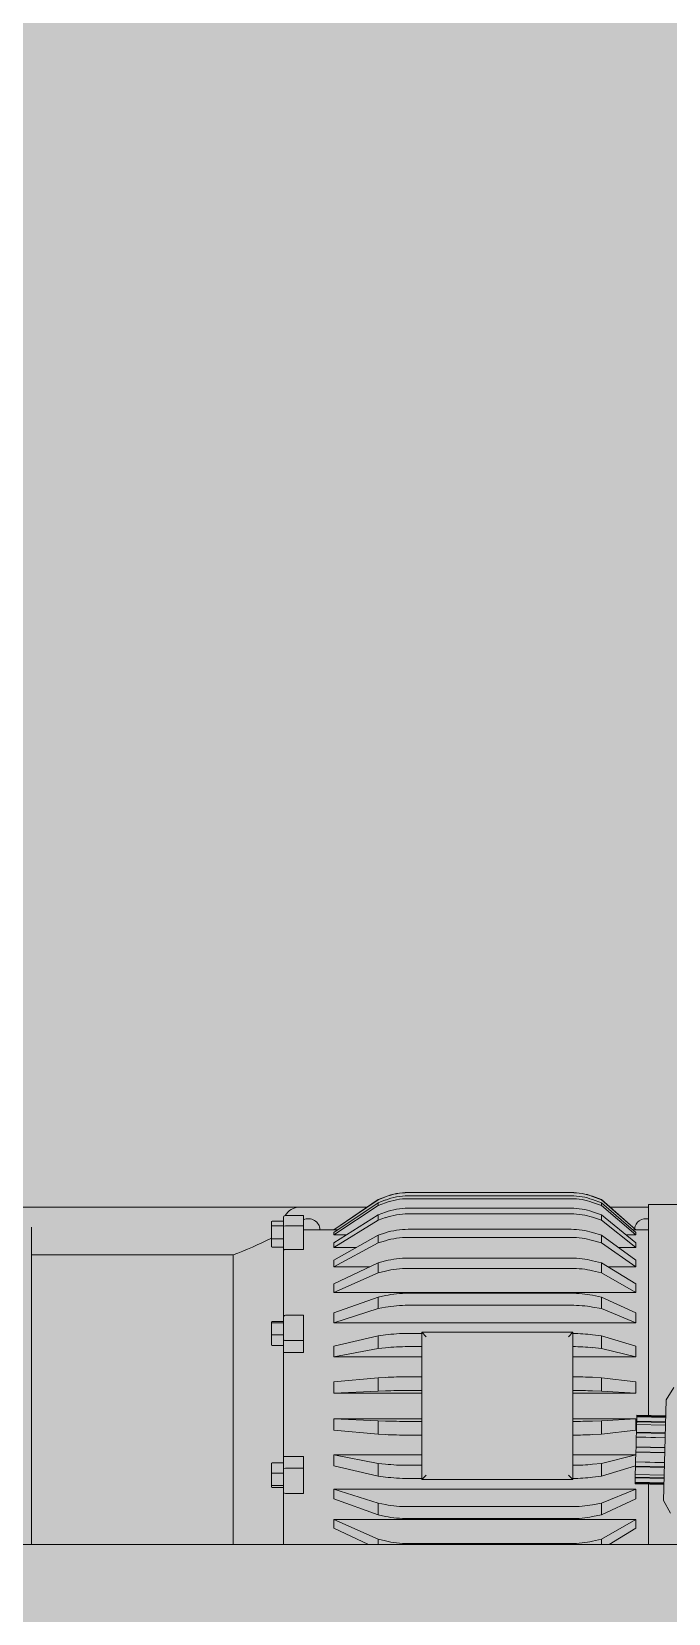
# Model space of a CAD drawing. Header units: centimetres. Extents: x 405564 to 502064, y 46284 to 60634.
# Drawn here: x 484698.3 to 484723.6, y 55966.4 to 56029.2 of the extents above; entities that cross this region are included whole.
import ezdxf

# ---------------------------------------------------------------- set-up
doc = ezdxf.new("R2010")
doc.units = ezdxf.units.CM
doc.layers.get('0').update_dxf_attribs({"color": 8, "lineweight": 9})
doc.layers.add('0-KRCN-MİMARİ-220526', color=8, linetype='Continuous', lineweight=9)
doc.layers.add('Visible (ISO)', color=8, linetype='Continuous', lineweight=18)
doc.layers.add('AS_NOT_MIMARI', color=8, linetype='Continuous')

# ---------------------------------------------------------------- blocks, each defined once
blk = doc.blocks.new('A$Cdfb98813')
h = blk.add_hatch()
h.set_pattern_fill('ANGLE', color=256)
h.set_pattern_definition([(0, (-482318.783, -59032.118), (0, 6.985), [5.08, -1.905]), (90, (-482318.783, -59032.118), (-6.985, 4e-16), [5.08, -1.905])])
h.paths.add_polyline_path([(2235.139, -683), (325.139, -683), (325.139, -933.015), (2235.139, -933.015)])
h.paths.add_polyline_path([(800, -700), (900, -700), (900, -800), (800, -800)], flags=16)
h.paths.add_polyline_path([(1700, -700), (1800, -700), (1800, -800), (1700, -800)], flags=16)
at = {"layer": 'Visible (ISO)'}
for p, q in [((869.95, -849.435), (863.477, -849.435)), ((869.95, -849.439), (863.477, -849.439)), ((839.484, -850.015), (859.156, -850.015)), ((861.845, -850.015), (859.156, -850.015)), ((860.521, -850.915), (862.286, -849.715)), ((862.286, -849.719), (860.521, -850.918)), ((862.286, -849.843), (860.521, -851.024)), ((862.286, -849.953), (860.521, -851.118)), ((862.286, -849.715), (862.576, -849.602)), ((862.576, -849.607), (862.286, -849.719)), ((862.286, -849.719), (862.286, -849.715)), ((862.576, -849.732), (862.286, -849.843)), ((862.286, -849.953), (862.286, -849.843)), ((862.576, -849.844), (862.286, -849.953)), ((869.95, -849.567), (863.477, -849.567)), ((869.95, -849.681), (863.477, -849.681)), ((869.95, -850.06), (863.477, -850.06)), ((871.161, -849.715), (870.805, -849.585)), ((871.161, -849.719), (870.805, -849.589)), ((871.161, -849.843), (870.805, -849.715)), ((871.161, -849.953), (870.805, -849.827)), ((871.161, -849.719), (871.161, -849.715)), ((872.521, -850.915), (871.161, -849.715)), ((872.521, -850.918), (871.161, -849.719)), ((871.161, -849.953), (871.161, -849.843)), ((872.521, -851.024), (871.161, -849.843)), ((872.521, -851.118), (871.161, -849.953)), ((873.021, -850.015), (871.501, -850.015)), ((873.021, -849.915), (873.021, -858.295)), ((875.521, -849.915), (873.021, -849.915)), ((848.521, -863.415), (848.521, -850.815)), ((858.044, -850.62), (858.044, -850.792)), ((858.044, -850.792), (858.044, -851.263)), ((858.082, -850.576), (858.521, -850.576)), ((858.082, -850.765), (858.521, -850.765)), ((858.521, -850.449), (858.521, -850.802)), ((858.521, -850.802), (858.521, -851.741)), ((859.321, -850.348), (858.601, -850.348)), ((859.321, -850.754), (858.601, -850.754)), ((859.321, -850.348), (859.321, -850.754)), ((859.321, -851.699), (859.321, -850.754)), ((862.286, -850.319), (860.521, -851.431)), ((862.286, -850.535), (860.521, -851.615)), ((862.576, -850.215), (862.286, -850.319)), ((862.286, -850.535), (862.286, -850.319)), ((862.576, -850.434), (862.286, -850.535)), ((869.95, -850.283), (863.477, -850.283)), ((871.161, -850.319), (870.805, -850.199)), ((871.161, -850.535), (870.805, -850.419)), ((871.161, -850.535), (871.161, -850.319)), ((872.521, -851.431), (871.161, -850.319)), ((872.521, -851.615), (871.161, -850.535)), ((858.044, -851.263), (858.044, -851.56)), ((858.082, -851.278), (858.521, -851.278)), ((859.321, -850.915), (860.521, -850.915)), ((860.521, -850.915), (860.521, -850.918)), ((860.679, -850.918), (860.521, -850.918)), ((860.521, -851.024), (860.521, -851.118)), ((861.018, -851.118), (860.521, -851.118)), ((862.286, -851.128), (860.521, -852.121)), ((860.521, -851.431), (860.521, -851.615)), ((862.286, -851.44), (860.521, -852.388)), ((862.576, -851.035), (862.286, -851.128)), ((862.286, -851.44), (862.286, -851.128)), ((862.576, -851.352), (862.286, -851.44)), ((869.95, -850.896), (863.477, -850.896)), ((869.95, -851.219), (863.477, -851.219)), ((871.161, -851.128), (870.805, -851.021)), ((871.161, -851.44), (870.805, -851.338)), ((871.161, -851.44), (871.161, -851.128)), ((872.521, -852.121), (871.161, -851.128)), ((872.521, -852.388), (871.161, -851.44)), ((872.521, -851.118), (872.138, -851.118)), ((872.521, -850.918), (872.399, -850.918)), ((872.521, -850.918), (872.521, -850.915)), ((872.521, -850.915), (873.021, -850.915)), ((872.521, -851.118), (872.521, -851.024)), ((872.521, -851.615), (872.521, -851.431)), ((848.521, -851.915), (856.521, -851.915)), ((856.521, -863.415), (856.521, -851.915)), ((856.521, -863.415), (856.521, -851.915)), ((858.082, -851.604), (858.521, -851.604)), ((858.521, -854.409), (858.521, -851.741)), ((859.321, -851.699), (858.601, -851.699)), ((861.42, -851.615), (860.521, -851.615)), ((869.95, -852.039), (863.477, -852.039)), ((872.521, -851.615), (871.828, -851.615)), ((860.521, -852.121), (860.521, -852.388)), ((862.286, -852.233), (860.521, -853.065)), ((861.958, -852.388), (860.521, -852.388)), ((862.286, -852.628), (860.521, -853.401)), ((862.576, -852.155), (862.286, -852.233)), ((862.286, -852.628), (862.286, -852.233)), ((862.576, -852.555), (862.286, -852.628)), ((869.95, -852.447), (863.477, -852.447)), ((871.161, -852.233), (870.805, -852.144)), ((871.161, -852.628), (870.805, -852.544)), ((871.161, -852.628), (871.161, -852.233)), ((872.521, -853.065), (871.161, -852.233)), ((872.521, -853.401), (871.161, -852.628)), ((872.521, -852.388), (871.413, -852.388)), ((872.521, -852.388), (872.521, -852.121)), ((860.521, -853.065), (860.521, -853.401)), ((872.521, -853.401), (872.521, -853.065)), ((872.521, -853.401), (860.521, -853.401)), ((862.286, -853.587), (860.521, -854.22)), ((862.576, -853.528), (862.286, -853.587)), ((862.286, -854.047), (862.286, -853.587)), ((869.95, -853.439), (863.477, -853.439)), ((869.95, -853.915), (863.477, -853.915)), ((871.161, -853.587), (870.805, -853.518)), ((871.161, -854.047), (871.161, -853.587)), ((872.521, -854.22), (871.161, -853.587)), ((858.082, -854.557), (858.521, -854.557)), ((858.521, -854.409), (858.521, -855.276)), ((859.321, -854.313), (858.601, -854.313)), ((859.321, -854.313), (859.321, -855.311)), ((862.286, -854.047), (860.521, -854.613)), ((860.521, -854.22), (860.521, -854.613)), ((862.576, -853.994), (862.286, -854.047)), ((871.161, -854.047), (870.805, -853.986)), ((872.521, -854.613), (871.161, -854.047)), ((872.521, -854.613), (872.521, -854.22)), ((858.044, -854.598), (858.044, -854.65)), ((858.044, -854.65), (858.044, -855.085)), ((858.044, -855.085), (858.044, -855.469)), ((858.082, -854.614), (858.521, -854.614)), ((858.082, -855.09), (858.521, -855.09)), ((872.521, -854.613), (860.521, -854.613)), ((862.286, -855.129), (860.521, -855.537)), ((862.576, -855.091), (862.286, -855.129)), ((862.286, -855.634), (862.286, -855.129)), ((864.021, -855.034), (863.477, -855.034)), ((864.021, -860.84), (864.021, -854.989)), ((864.021, -854.989), (864.194, -855.162)), ((864.021, -854.989), (870.021, -854.989)), ((870.021, -854.989), (869.848, -855.162)), ((870.021, -854.989), (870.021, -860.84)), ((871.161, -855.129), (870.805, -855.085)), ((872.521, -855.537), (871.161, -855.129)), ((871.161, -855.634), (871.161, -855.129)), ((858.082, -855.509), (858.521, -855.509)), ((858.521, -855.276), (858.521, -855.759)), ((858.521, -859.955), (858.521, -855.759)), ((859.321, -855.311), (858.601, -855.311)), ((859.321, -855.796), (858.601, -855.796)), ((859.321, -855.796), (859.321, -855.311)), ((860.521, -855.537), (860.521, -855.968)), ((862.286, -855.634), (860.521, -855.968)), ((862.576, -855.603), (862.286, -855.634)), ((864.021, -855.557), (863.477, -855.557)), ((871.161, -855.634), (870.805, -855.598)), ((872.521, -855.968), (871.161, -855.634)), ((872.521, -855.968), (872.521, -855.537)), ((864.021, -855.968), (860.521, -855.968)), ((872.521, -855.968), (870.021, -855.968)), ((862.286, -856.794), (860.521, -856.958)), ((860.521, -856.958), (860.521, -857.409)), ((862.576, -856.778), (862.286, -856.794)), ((862.286, -857.322), (862.286, -856.794)), ((864.021, -856.755), (863.477, -856.755)), ((871.161, -856.794), (870.805, -856.776)), ((872.521, -856.958), (871.161, -856.794)), ((871.161, -857.322), (871.161, -856.794)), ((872.521, -857.409), (872.521, -856.958)), ((862.286, -857.322), (860.521, -857.409)), ((864.021, -857.409), (860.521, -857.409)), ((862.576, -857.314), (862.286, -857.322)), ((864.021, -857.302), (863.477, -857.302)), ((872.521, -857.409), (870.021, -857.409)), ((871.161, -857.322), (870.805, -857.313)), ((872.521, -857.409), (871.161, -857.322)), ((873.729, -857.673), (873.625, -861.672)), ((873.729, -857.673), (874.031, -857.181)), ((872.557, -858.516), (872.561, -858.345)), ((872.562, -858.321), (872.561, -858.345)), ((872.561, -858.345), (873.711, -858.375)), ((872.562, -858.297), (872.563, -858.283)), ((872.562, -858.297), (872.562, -858.321)), ((873.712, -858.327), (872.562, -858.297)), ((872.562, -858.321), (873.711, -858.351)), ((872.563, -858.283), (873.712, -858.313)), ((864.021, -858.42), (860.521, -858.42)), ((860.521, -858.42), (860.521, -858.871)), ((862.286, -858.507), (860.521, -858.42)), ((862.286, -859.035), (860.521, -858.871)), ((862.286, -859.035), (862.286, -858.507)), ((862.576, -858.515), (862.286, -858.507)), ((864.021, -858.527), (863.477, -858.527)), ((872.521, -858.42), (870.021, -858.42)), ((871.161, -858.507), (870.805, -858.516)), ((872.521, -858.42), (871.161, -858.507)), ((871.161, -859.035), (871.161, -858.507)), ((872.521, -858.871), (871.161, -859.035)), ((872.521, -858.871), (872.521, -858.42)), ((872.545, -858.982), (872.54, -859.144)), ((872.545, -858.958), (872.553, -858.65)), ((872.545, -858.958), (872.545, -858.982)), ((873.695, -858.988), (872.545, -858.958)), ((872.545, -858.982), (873.694, -859.012)), ((872.556, -858.543), (872.553, -858.65)), ((872.553, -858.65), (873.703, -858.68)), ((872.557, -858.516), (872.556, -858.543)), ((872.556, -858.543), (873.706, -858.573)), ((873.706, -858.546), (872.557, -858.516)), ((862.576, -859.051), (862.286, -859.035)), ((864.021, -859.074), (863.477, -859.074)), ((871.161, -859.035), (870.805, -859.053)), ((872.53, -859.552), (872.525, -859.732)), ((872.53, -859.535), (872.54, -859.151)), ((872.53, -859.535), (872.53, -859.552)), ((873.68, -859.565), (872.53, -859.535)), ((872.53, -859.552), (873.679, -859.582)), ((872.54, -859.144), (872.54, -859.151)), ((872.54, -859.144), (873.69, -859.174)), ((872.54, -859.151), (873.69, -859.181)), ((858.044, -860.221), (858.044, -860.592)), ((858.082, -860.18), (858.521, -860.18)), ((858.521, -859.955), (858.521, -860.423)), ((859.321, -859.916), (858.601, -859.916)), ((859.321, -859.916), (859.321, -860.387)), ((864.021, -859.861), (860.521, -859.861)), ((862.286, -860.195), (860.521, -859.861)), ((860.521, -859.861), (860.521, -860.292)), ((862.576, -860.226), (862.286, -860.195)), ((862.286, -860.7), (862.286, -860.195)), ((872.521, -859.861), (870.021, -859.861)), ((871.161, -860.195), (870.805, -860.231)), ((872.521, -859.861), (871.161, -860.195)), ((871.161, -860.7), (871.161, -860.195)), ((872.514, -860.14), (872.51, -860.302)), ((872.514, -860.134), (872.524, -859.75)), ((873.664, -860.164), (872.514, -860.134)), ((872.514, -860.134), (872.514, -860.14)), ((872.514, -860.14), (873.664, -860.17)), ((872.521, -859.877), (872.521, -859.861)), ((872.525, -859.732), (872.524, -859.75)), ((872.524, -859.75), (873.674, -859.78)), ((872.525, -859.732), (873.675, -859.762)), ((858.044, -860.592), (858.044, -861.035)), ((858.082, -860.585), (858.521, -860.585)), ((858.521, -860.423), (858.521, -861.296)), ((859.321, -860.387), (858.601, -860.387)), ((859.321, -860.387), (859.321, -861.392)), ((862.286, -860.7), (860.521, -860.292)), ((862.576, -860.738), (862.286, -860.7)), ((864.021, -860.272), (863.477, -860.272)), ((864.021, -860.795), (863.477, -860.795)), ((864.021, -860.84), (864.194, -860.667)), ((870.021, -860.84), (864.021, -860.84)), ((870.021, -860.84), (869.848, -860.667)), ((871.161, -860.7), (870.805, -860.744)), ((872.51, -860.295), (871.161, -860.7)), ((872.493, -860.94), (872.498, -860.769)), ((872.501, -860.635), (872.498, -860.742)), ((872.498, -860.742), (872.498, -860.769)), ((872.498, -860.742), (873.648, -860.772)), ((872.498, -860.769), (873.647, -860.799)), ((872.501, -860.635), (872.509, -860.327)), ((873.651, -860.665), (872.501, -860.635)), ((872.51, -860.302), (872.509, -860.327)), ((872.509, -860.327), (873.659, -860.357)), ((872.51, -860.302), (873.66, -860.333)), ((858.044, -861.035), (858.044, -861.107)), ((858.082, -861.07), (858.521, -861.07)), ((858.082, -861.148), (858.521, -861.148)), ((858.521, -863.415), (858.521, -861.296)), ((859.321, -861.392), (858.601, -861.392)), ((872.521, -861.216), (860.521, -861.216)), ((860.521, -861.216), (860.521, -861.609)), ((862.286, -861.782), (860.521, -861.216)), ((872.521, -861.216), (871.161, -861.782)), ((872.493, -860.963), (872.492, -860.988)), ((872.492, -861.002), (872.492, -860.988)), ((872.492, -860.988), (873.642, -861.018)), ((872.492, -861.002), (873.641, -861.032)), ((872.493, -860.94), (872.493, -860.963)), ((873.643, -860.97), (872.493, -860.94)), ((872.493, -860.963), (873.642, -860.994)), ((872.521, -861.609), (872.521, -861.216)), ((873.021, -861.016), (873.021, -863.415)), ((862.286, -862.242), (860.521, -861.609)), ((862.286, -862.242), (862.286, -861.782)), ((862.576, -861.835), (862.286, -861.782)), ((869.95, -861.914), (863.477, -861.914)), ((871.161, -861.782), (870.805, -861.843)), ((872.521, -861.609), (871.161, -862.242)), ((871.161, -862.242), (871.161, -861.782)), ((873.625, -861.672), (873.9, -862.179)), ((872.521, -862.428), (860.521, -862.428)), ((860.521, -862.428), (860.521, -862.764)), ((862.286, -863.201), (860.521, -862.428)), ((862.576, -862.302), (862.286, -862.242)), ((869.95, -862.39), (863.477, -862.39)), ((871.161, -862.242), (870.805, -862.311)), ((872.521, -862.428), (871.161, -863.201)), ((872.521, -862.764), (872.521, -862.428)), ((861.901, -863.415), (860.521, -862.764)), ((862.286, -863.415), (862.286, -863.201)), ((862.576, -863.274), (862.286, -863.201)), ((869.95, -863.382), (863.477, -863.382)), ((871.161, -863.201), (870.805, -863.285)), ((871.161, -863.415), (871.161, -863.201)), ((872.521, -862.764), (871.457, -863.415)), ((1002.004, -863.415), (839.484, -863.415))]:
    blk.add_line(p, q, dxfattribs=at)
for centre, radius, start, end in [((863.477, -851.935), 2.5, 90, 111.11261), ((869.95, -851.935), 2.5, 70.01482, 90), ((859.156, -850.65), 0.635, 90, 151.69944), ((859.521, -850.93), 0.455, 1.89063, 116.09681), ((872.921, -850.93), 0.455, 77.29422, 172.45006)]:
    blk.add_arc(centre, radius, start, end, dxfattribs=at)
at = {"layer": 'Visible (ISO)', "extrusion": (0, 0, -1)}
for centre, major_axis, ratio, start_param, end_param in [((863.477, -851.938), (-2.5, 0), 0.999476, 1.202312, 1.570796), ((869.95, -851.938), (-2.5, 0), 0.999476, 1.570796, 1.919603), ((863.477, -852.028), (-2.5, 0), 0.984367, 1.202312, 1.570796), ((863.477, -852.109), (-2.5, 0), 0.970903, 1.202312, 1.570796), ((863.477, -852.376), (-2.5, 0), 0.926236, 1.202312, 1.570796), ((869.95, -852.028), (-2.5, 0), 0.984367, 1.570796, 1.919603), ((869.95, -852.109), (-2.5, 0), 0.970903, 1.570796, 1.919603), ((869.95, -852.376), (-2.5, 0), 0.926236, 1.570796, 1.919603), ((858.082, -850.62), (0, 0.0435), 0.876163, 4.712389, 6.283185), ((858.082, -850.792), (-0.0381, 0), 0.722351, 0, 1.570796), ((858.601, -850.449), (0, 0.101), 0.793547, 4.712389, 6.283185), ((858.601, -850.802), (0.08, 0), 0.594203, 3.141593, 4.712389), ((863.477, -852.533), (-2.5, 0), 0.899896, 1.202312, 1.570796), ((869.95, -852.533), (-2.5, 0), 0.899896, 1.570796, 1.919603), ((858.082, -851.263), (0.0381, 0), 0.418989, 1.570796, 3.141593), ((863.477, -852.965), (-2.5, 0), 0.827625, 1.202312, 1.570796), ((863.477, -853.193), (-2.5, 0), 0.78956, 1.202312, 1.570796), ((869.95, -852.965), (-2.5, 0), 0.827625, 1.570796, 1.919603), ((869.95, -853.193), (-2.5, 0), 0.78956, 1.570796, 1.919603), ((858.082, -851.56), (0, -0.0435), 0.876163, 0, 1.570796), ((863.477, -853.771), (-2.5, 0), 0.692843, 1.202312, 1.570796), ((869.95, -853.771), (-2.5, 0), 0.692843, 1.570796, 1.919603), ((863.477, -854.059), (-2.5, 0), 0.644717, 1.202312, 1.570796), ((869.95, -854.059), (-2.5, 0), 0.644717, 1.570796, 1.919603), ((863.477, -854.758), (-2.5, 0), 0.527779, 1.202312, 1.570796), ((863.477, -855.094), (-2.5, 0), 0.471696, 1.202312, 1.570796), ((869.95, -854.758), (-2.5, 0), 0.527779, 1.570796, 1.919603), ((869.95, -855.094), (-2.5, 0), 0.471696, 1.570796, 1.919603), ((858.082, -854.598), (0, 0.0403), 0.945968, 4.712389, 6.283185), ((858.601, -854.409), (0, 0.0967), 0.827163, 4.712389, 6.283185), ((858.082, -854.65), (0.0381, 0), 0.930896, 3.141593, 4.712389), ((858.082, -855.085), (-0.0381, 0), 0.126222, 4.712389, 6.283185), ((863.477, -855.883), (-2.5, 0), 0.33965, 1.202312, 1.570796), ((869.95, -855.883), (-2.5, 0), 0.33965, 1.599132, 1.919603), ((858.082, -855.469), (0, -0.0403), 0.945968, 0, 1.570796), ((858.601, -855.276), (0.08, 0), 0.427489, 1.570796, 3.141593), ((863.477, -856.252), (-2.5, 0), 0.27806, 1.202312, 1.570796), ((869.95, -856.252), (-2.5, 0), 0.27806, 1.599132, 1.919603), ((863.477, -857.097), (-2.5, 0), 0.136676, 1.202312, 1.570796), ((869.95, -857.097), (-2.5, 0), 0.136676, 1.599132, 1.919603), ((863.477, -857.482), (-2.5, 0), 0.072271, 1.202312, 1.570796), ((869.95, -857.482), (-2.5, 0), 0.072271, 1.599132, 1.919603), ((863.477, -858.347), (-2.5, 0), 0.072271, 4.712389, 5.080874), ((869.95, -858.347), (-2.5, 0), 0.072271, 4.363582, 4.684054), ((863.477, -858.732), (-2.5, 0), 0.136676, 4.712389, 5.080874), ((869.95, -858.732), (-2.5, 0), 0.136676, 4.363582, 4.684054), ((858.082, -860.221), (0, 0.041), 0.929366, 4.712389, 6.283185), ((863.477, -859.577), (-2.5, 0), 0.27806, 4.712389, 5.080874), ((869.95, -859.577), (-2.5, 0), 0.27806, 4.363582, 4.684054), ((858.082, -860.592), (0.0381, 0), 0.175146, 3.141593, 4.712389), ((858.601, -860.423), (0.08, 0), 0.44955, 3.141593, 4.712389), ((863.477, -859.946), (-2.5, 0), 0.33965, 4.712389, 5.080874), ((869.95, -859.946), (-2.5, 0), 0.33965, 4.363582, 4.684054), ((858.082, -861.035), (-0.0381, 0), 0.900856, 4.712389, 6.283185), ((858.082, -861.107), (0, -0.041), 0.929366, 0, 1.570796), ((858.601, -861.296), (0, -0.0959), 0.834193, 0, 1.570796), ((863.477, -860.735), (-2.5, 0), 0.471696, 4.712389, 5.080874), ((869.95, -860.735), (-2.5, 0), 0.471696, 4.363582, 4.712389), ((863.477, -861.071), (-2.5, 0), 0.527779, 4.712389, 5.080874), ((869.95, -861.071), (-2.5, 0), 0.527779, 4.363582, 4.712389), ((863.477, -861.77), (-2.5, 0), 0.644717, 4.712389, 5.080874), ((869.95, -861.77), (-2.5, 0), 0.644717, 4.363582, 4.712389)]:
    blk.add_ellipse(centre, major_axis=major_axis, ratio=ratio, start_param=start_param, end_param=end_param, dxfattribs=at)
at = {"layer": 'Visible (ISO)'}
blk.add_open_spline([(858.044, -851.254), (857.546, -851.496), (857.039, -851.72), (856.521, -851.915)], degree=3, dxfattribs=at)
for points, knots in [([(858.601, -851.699), (858.593, -851.699), (858.585, -851.7), (858.569, -851.702), (858.561, -851.704), (858.546, -851.71), (858.539, -851.714), (858.53, -851.721), (858.527, -851.725), (858.522, -851.732), (858.521, -851.736), (858.521, -851.74), (858.521, -851.74), (858.521, -851.741)], [0.1445042, 0.1445042, 0.1445042, 0.1445042, 0.169297, 0.169297, 0.1968272, 0.1968272, 0.2312173, 0.2312173, 0.2596497, 0.2596497, 0.2890083, 0.2890083, 0.2895245, 0.2895245, 0.2895245, 0.2895245]), ([(858.601, -855.796), (858.593, -855.796), (858.585, -855.795), (858.569, -855.793), (858.561, -855.791), (858.546, -855.786), (858.539, -855.783), (858.53, -855.776), (858.527, -855.773), (858.522, -855.766), (858.521, -855.763), (858.521, -855.759), (858.521, -855.759), (858.521, -855.759)], [0.1445042, 0.1445042, 0.1445042, 0.1445042, 0.169297, 0.169297, 0.1968272, 0.1968272, 0.2312173, 0.2312173, 0.2596497, 0.2596497, 0.2890083, 0.2890083, 0.2895245, 0.2895245, 0.2895245, 0.2895245]), ([(858.601, -859.916), (858.593, -859.916), (858.585, -859.917), (858.569, -859.919), (858.561, -859.921), (858.546, -859.926), (858.539, -859.93), (858.53, -859.937), (858.527, -859.94), (858.522, -859.948), (858.521, -859.951), (858.521, -859.955), (858.521, -859.955), (858.521, -859.955)], [-0.1445042, -0.1445042, -0.1445042, -0.1445042, -0.1197113, -0.1197113, -0.0921811, -0.0921811, -0.057791, -0.057791, -0.0293586, -0.0293586, 0, 0, 0.0005162, 0.0005162, 0.0005162, 0.0005162])]:
    blk.add_open_spline(points, degree=3, knots=knots, dxfattribs=at)
blk = doc.blocks.new('A$C6A10306C')
at = {"layer": 'AS_NOT_MIMARI'}
blk.add_blockref('A$Cdfb98813', (13285.68, -3801.454), dxfattribs=at)

msp = doc.modelspace()

# ---------------------------------------------------------------- block references
at = {"layer": '0-KRCN-MİMARİ-220526'}
msp.add_blockref('A$C6A10306C', (470564.066, 60634.016), dxfattribs=at)

doc.saveas('drawing.dxf')
